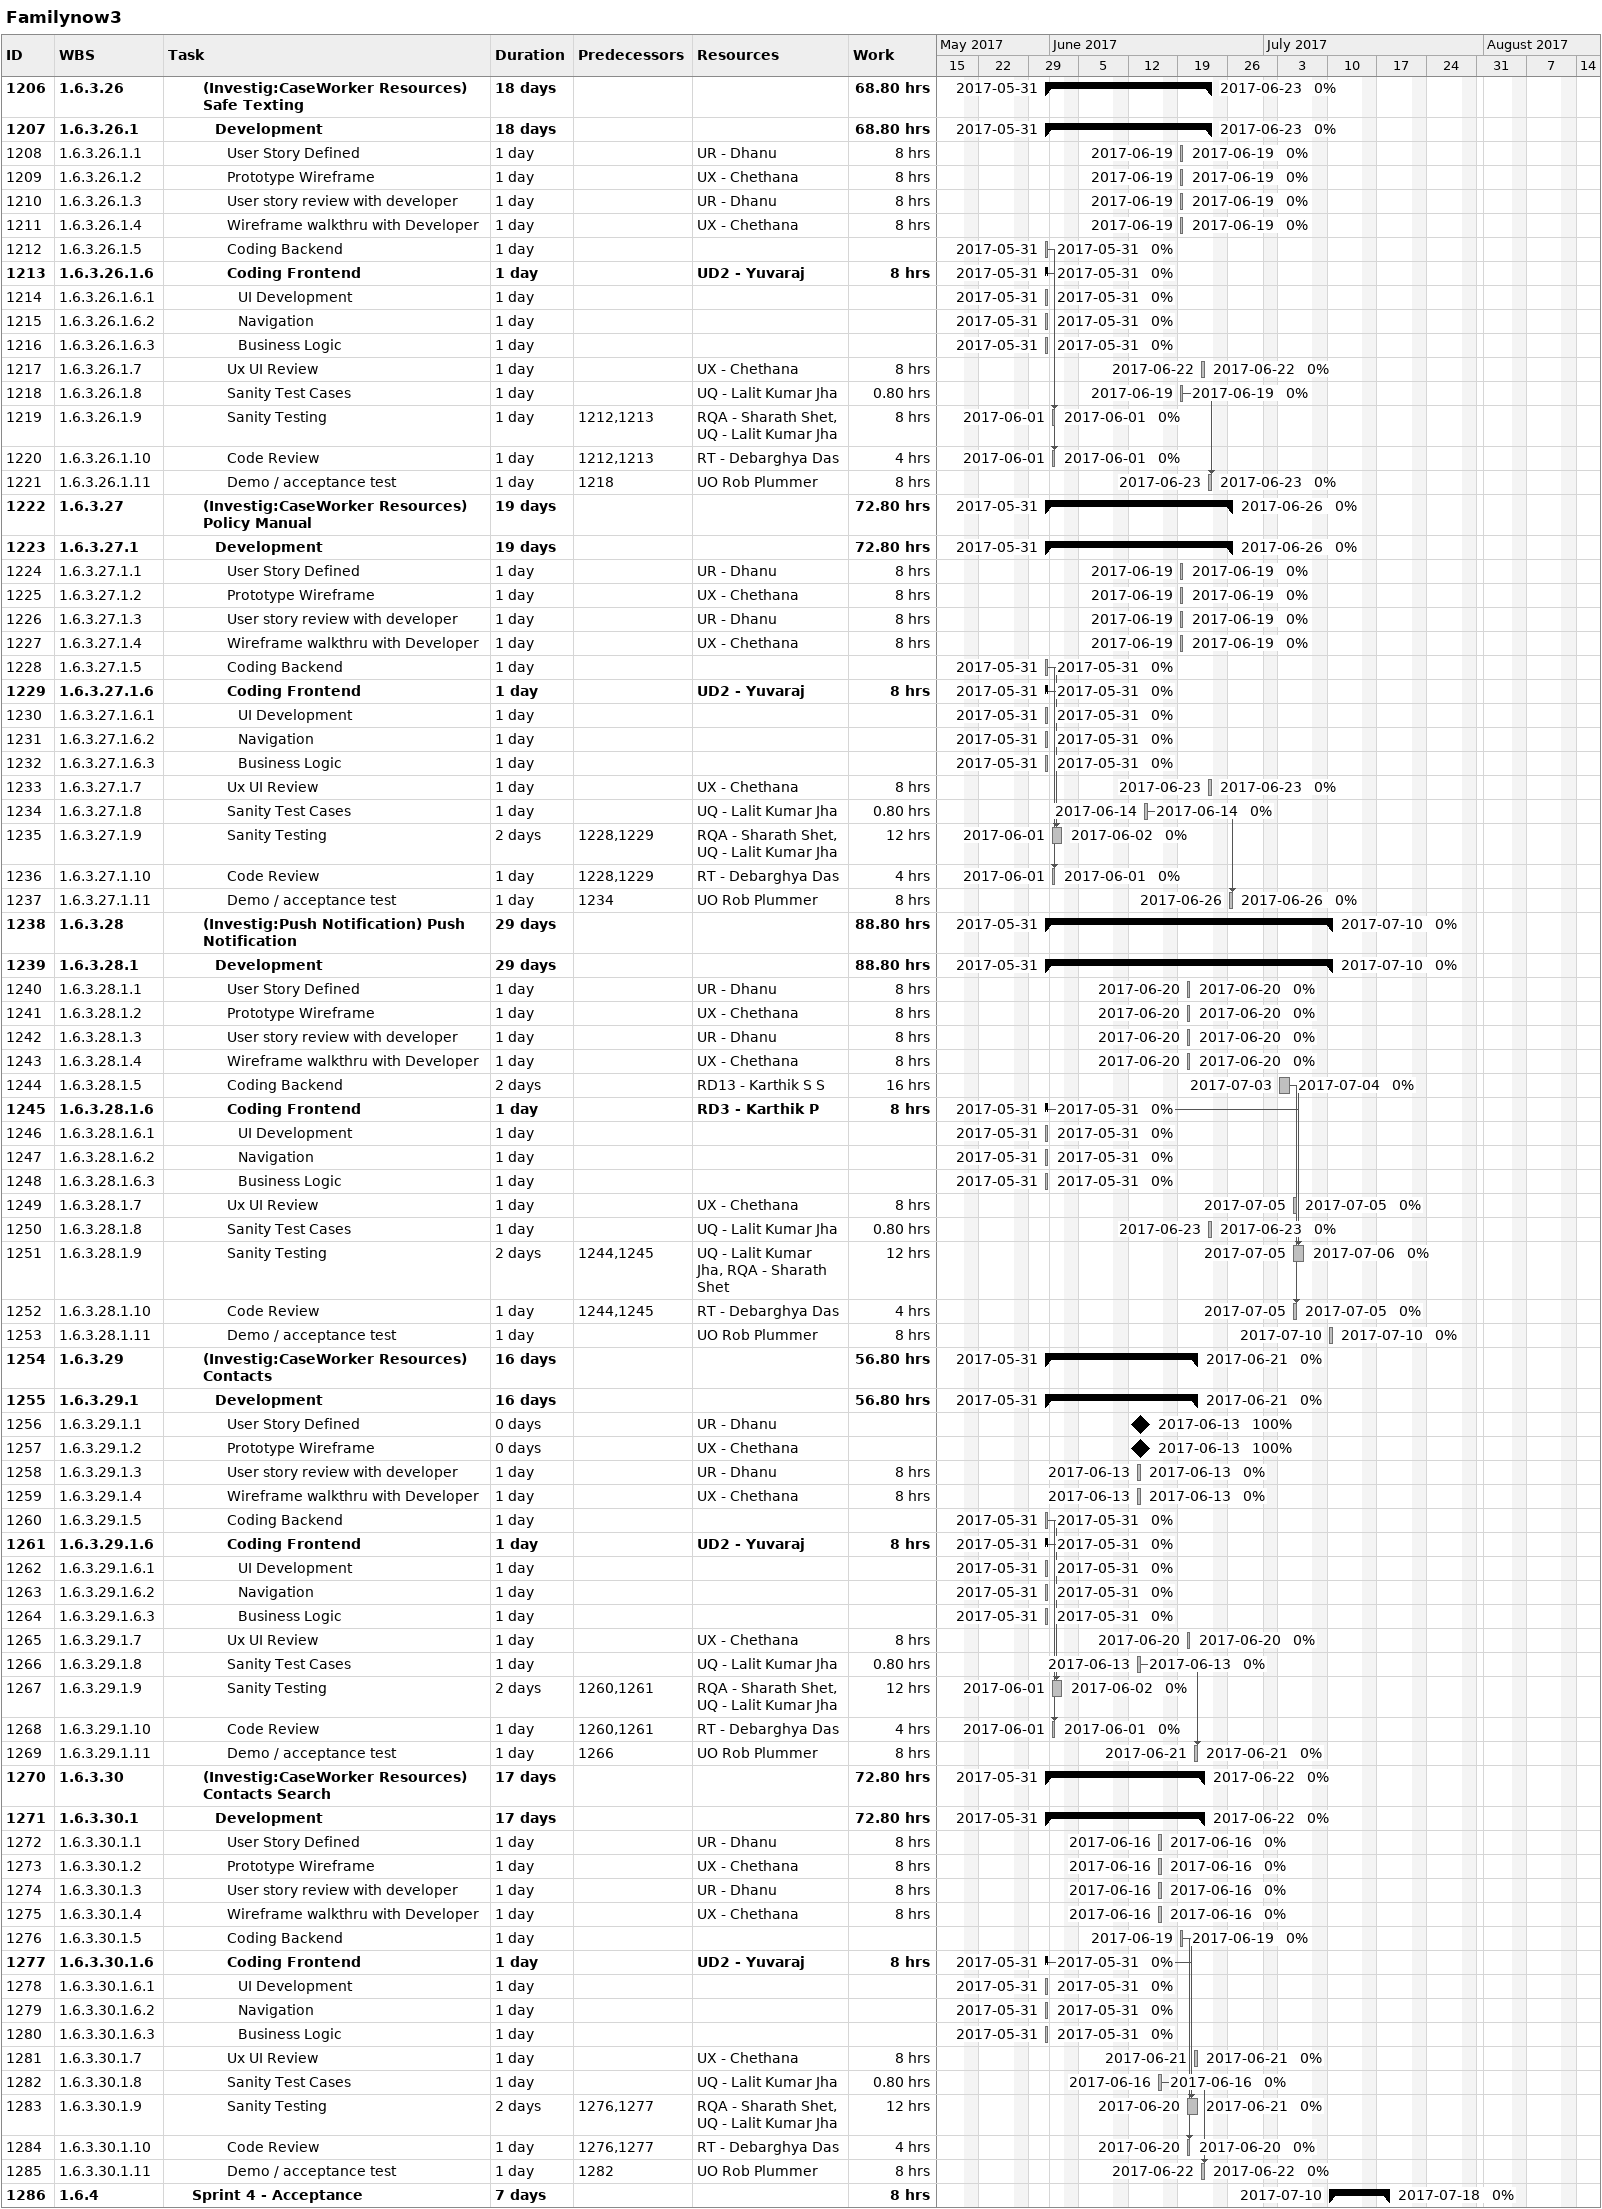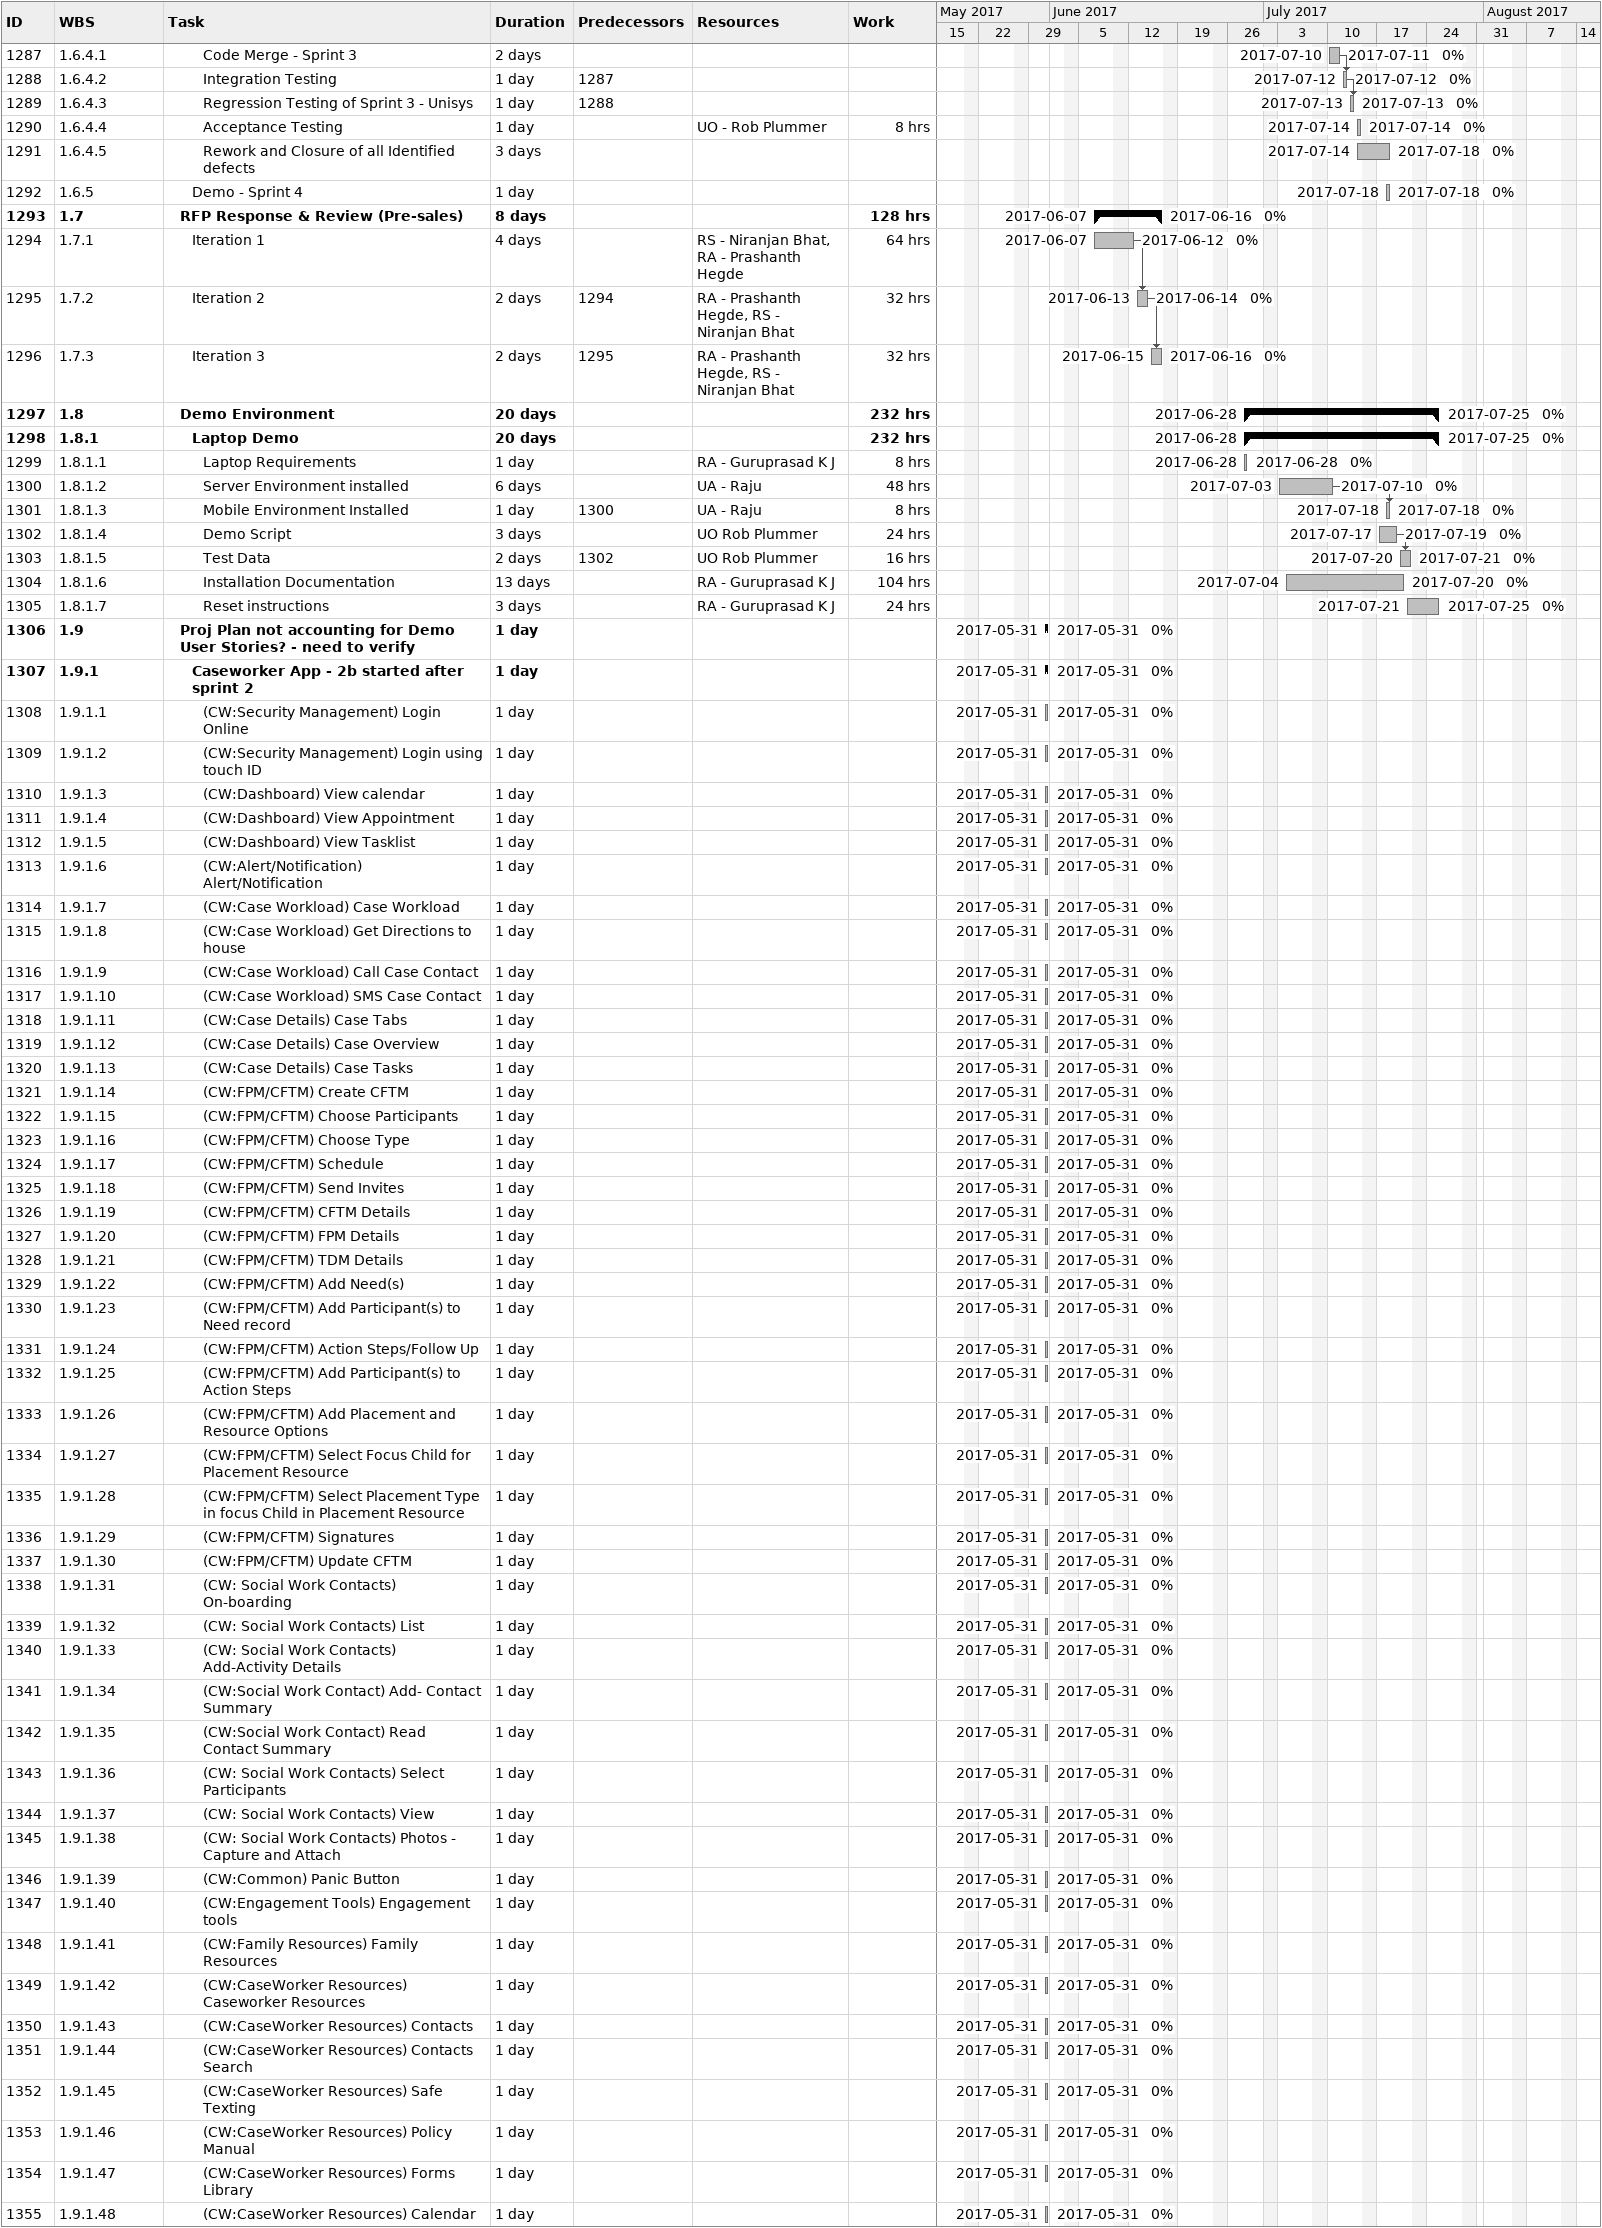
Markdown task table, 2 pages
Familynow3

| ID | WBS | Task | Duration | Start | Finish | Predecessors | Resources | % complete | Work (h) |
|---|---|---|---|---|---|---|---|---|---|
| 1206 | 1.6.3.26 | **(Investig:CaseWorker Resources) Safe Texting** | 18d | 2017-05-31 | 2017-06-23 |  |  | 0 | 68.80 |
| 1207 | 1.6.3.26.1 | **Development** | 18d | 2017-05-31 | 2017-06-23 |  |  | 0 | 68.80 |
| 1208 | 1.6.3.26.1.1 | User Story Defined | 1d | 2017-06-19 | 2017-06-19 |  | UR - Dhanu | 0 | 8 |
| 1209 | 1.6.3.26.1.2 | Prototype Wireframe | 1d | 2017-06-19 | 2017-06-19 |  | UX - Chethana | 0 | 8 |
| 1210 | 1.6.3.26.1.3 | User story review with developer | 1d | 2017-06-19 | 2017-06-19 |  | UR - Dhanu | 0 | 8 |
| 1211 | 1.6.3.26.1.4 | Wireframe walkthru with Developer | 1d | 2017-06-19 | 2017-06-19 |  | UX - Chethana | 0 | 8 |
| 1212 | 1.6.3.26.1.5 | Coding Backend | 1d | 2017-05-31 | 2017-05-31 |  |  | 0 |  |
| 1213 | 1.6.3.26.1.6 | **Coding Frontend** | 1d | 2017-05-31 | 2017-05-31 |  | UD2 - Yuvaraj | 0 | 8 |
| 1214 | 1.6.3.26.1.6.1 | UI Development | 1d | 2017-05-31 | 2017-05-31 |  |  | 0 |  |
| 1215 | 1.6.3.26.1.6.2 | Navigation | 1d | 2017-05-31 | 2017-05-31 |  |  | 0 |  |
| 1216 | 1.6.3.26.1.6.3 | Business Logic | 1d | 2017-05-31 | 2017-05-31 |  |  | 0 |  |
| 1217 | 1.6.3.26.1.7 | Ux UI Review | 1d | 2017-06-22 | 2017-06-22 |  | UX - Chethana | 0 | 8 |
| 1218 | 1.6.3.26.1.8 | Sanity Test Cases | 1d | 2017-06-19 | 2017-06-19 |  | UQ - Lalit Kumar Jha | 0 | 0.80 |
| 1219 | 1.6.3.26.1.9 | Sanity Testing | 1d | 2017-06-01 | 2017-06-01 | 1212, 1213 | RQA - Sharath Shet, UQ - Lalit Kumar Jha | 0 | 8 |
| 1220 | 1.6.3.26.1.10 | Code Review | 1d | 2017-06-01 | 2017-06-01 | 1212, 1213 | RT - Debarghya Das | 0 | 4 |
| 1221 | 1.6.3.26.1.11 | Demo / acceptance test | 1d | 2017-06-23 | 2017-06-23 | 1218 | UO Rob Plummer | 0 | 8 |
| 1222 | 1.6.3.27 | **(Investig:CaseWorker Resources) Policy Manual** | 19d | 2017-05-31 | 2017-06-26 |  |  | 0 | 72.80 |
| 1223 | 1.6.3.27.1 | **Development** | 19d | 2017-05-31 | 2017-06-26 |  |  | 0 | 72.80 |
| 1224 | 1.6.3.27.1.1 | User Story Defined | 1d | 2017-06-19 | 2017-06-19 |  | UR - Dhanu | 0 | 8 |
| 1225 | 1.6.3.27.1.2 | Prototype Wireframe | 1d | 2017-06-19 | 2017-06-19 |  | UX - Chethana | 0 | 8 |
| 1226 | 1.6.3.27.1.3 | User story review with developer | 1d | 2017-06-19 | 2017-06-19 |  | UR - Dhanu | 0 | 8 |
| 1227 | 1.6.3.27.1.4 | Wireframe walkthru with Developer | 1d | 2017-06-19 | 2017-06-19 |  | UX - Chethana | 0 | 8 |
| 1228 | 1.6.3.27.1.5 | Coding Backend | 1d | 2017-05-31 | 2017-05-31 |  |  | 0 |  |
| 1229 | 1.6.3.27.1.6 | **Coding Frontend** | 1d | 2017-05-31 | 2017-05-31 |  | UD2 - Yuvaraj | 0 | 8 |
| 1230 | 1.6.3.27.1.6.1 | UI Development | 1d | 2017-05-31 | 2017-05-31 |  |  | 0 |  |
| 1231 | 1.6.3.27.1.6.2 | Navigation | 1d | 2017-05-31 | 2017-05-31 |  |  | 0 |  |
| 1232 | 1.6.3.27.1.6.3 | Business Logic | 1d | 2017-05-31 | 2017-05-31 |  |  | 0 |  |
| 1233 | 1.6.3.27.1.7 | Ux UI Review | 1d | 2017-06-23 | 2017-06-23 |  | UX - Chethana | 0 | 8 |
| 1234 | 1.6.3.27.1.8 | Sanity Test Cases | 1d | 2017-06-14 | 2017-06-14 |  | UQ - Lalit Kumar Jha | 0 | 0.80 |
| 1235 | 1.6.3.27.1.9 | Sanity Testing | 2d | 2017-06-01 | 2017-06-02 | 1228, 1229 | RQA - Sharath Shet, UQ - Lalit Kumar Jha | 0 | 12 |
| 1236 | 1.6.3.27.1.10 | Code Review | 1d | 2017-06-01 | 2017-06-01 | 1228, 1229 | RT - Debarghya Das | 0 | 4 |
| 1237 | 1.6.3.27.1.11 | Demo / acceptance test | 1d | 2017-06-26 | 2017-06-26 | 1234 | UO Rob Plummer | 0 | 8 |
| 1238 | 1.6.3.28 | **(Investig:Push Notification) Push Notification** | 29d | 2017-05-31 | 2017-07-10 |  |  | 0 | 88.80 |
| 1239 | 1.6.3.28.1 | **Development** | 29d | 2017-05-31 | 2017-07-10 |  |  | 0 | 88.80 |
| 1240 | 1.6.3.28.1.1 | User Story Defined | 1d | 2017-06-20 | 2017-06-20 |  | UR - Dhanu | 0 | 8 |
| 1241 | 1.6.3.28.1.2 | Prototype Wireframe | 1d | 2017-06-20 | 2017-06-20 |  | UX - Chethana | 0 | 8 |
| 1242 | 1.6.3.28.1.3 | User story review with developer | 1d | 2017-06-20 | 2017-06-20 |  | UR - Dhanu | 0 | 8 |
| 1243 | 1.6.3.28.1.4 | Wireframe walkthru with Developer | 1d | 2017-06-20 | 2017-06-20 |  | UX - Chethana | 0 | 8 |
| 1244 | 1.6.3.28.1.5 | Coding Backend | 2d | 2017-07-03 | 2017-07-04 |  | RD13 - Karthik S S | 0 | 16 |
| 1245 | 1.6.3.28.1.6 | **Coding Frontend** | 1d | 2017-05-31 | 2017-05-31 |  | RD3 - Karthik P | 0 | 8 |
| 1246 | 1.6.3.28.1.6.1 | UI Development | 1d | 2017-05-31 | 2017-05-31 |  |  | 0 |  |
| 1247 | 1.6.3.28.1.6.2 | Navigation | 1d | 2017-05-31 | 2017-05-31 |  |  | 0 |  |
| 1248 | 1.6.3.28.1.6.3 | Business Logic | 1d | 2017-05-31 | 2017-05-31 |  |  | 0 |  |
| 1249 | 1.6.3.28.1.7 | Ux UI Review | 1d | 2017-07-05 | 2017-07-05 |  | UX - Chethana | 0 | 8 |
| 1250 | 1.6.3.28.1.8 | Sanity Test Cases | 1d | 2017-06-23 | 2017-06-23 |  | UQ - Lalit Kumar Jha | 0 | 0.80 |
| 1251 | 1.6.3.28.1.9 | Sanity Testing | 2d | 2017-07-05 | 2017-07-06 | 1244, 1245 | UQ - Lalit Kumar Jha, RQA - Sharath Shet | 0 | 12 |
| 1252 | 1.6.3.28.1.10 | Code Review | 1d | 2017-07-05 | 2017-07-05 | 1244, 1245 | RT - Debarghya Das | 0 | 4 |
| 1253 | 1.6.3.28.1.11 | Demo / acceptance test | 1d | 2017-07-10 | 2017-07-10 |  | UO Rob Plummer | 0 | 8 |
| 1254 | 1.6.3.29 | **(Investig:CaseWorker Resources) Contacts** | 16d | 2017-05-31 | 2017-06-21 |  |  | 0 | 56.80 |
| 1255 | 1.6.3.29.1 | **Development** | 16d | 2017-05-31 | 2017-06-21 |  |  | 0 | 56.80 |
| 1256 | 1.6.3.29.1.1 | User Story Defined | 0d | 2017-06-13 | 2017-06-13 |  | UR - Dhanu | 100 |  |
| 1257 | 1.6.3.29.1.2 | Prototype Wireframe | 0d | 2017-06-13 | 2017-06-13 |  | UX - Chethana | 100 |  |
| 1258 | 1.6.3.29.1.3 | User story review with developer | 1d | 2017-06-13 | 2017-06-13 |  | UR - Dhanu | 0 | 8 |
| 1259 | 1.6.3.29.1.4 | Wireframe walkthru with Developer | 1d | 2017-06-13 | 2017-06-13 |  | UX - Chethana | 0 | 8 |
| 1260 | 1.6.3.29.1.5 | Coding Backend | 1d | 2017-05-31 | 2017-05-31 |  |  | 0 |  |
| 1261 | 1.6.3.29.1.6 | **Coding Frontend** | 1d | 2017-05-31 | 2017-05-31 |  | UD2 - Yuvaraj | 0 | 8 |
| 1262 | 1.6.3.29.1.6.1 | UI Development | 1d | 2017-05-31 | 2017-05-31 |  |  | 0 |  |
| 1263 | 1.6.3.29.1.6.2 | Navigation | 1d | 2017-05-31 | 2017-05-31 |  |  | 0 |  |
| 1264 | 1.6.3.29.1.6.3 | Business Logic | 1d | 2017-05-31 | 2017-05-31 |  |  | 0 |  |
| 1265 | 1.6.3.29.1.7 | Ux UI Review | 1d | 2017-06-20 | 2017-06-20 |  | UX - Chethana | 0 | 8 |
| 1266 | 1.6.3.29.1.8 | Sanity Test Cases | 1d | 2017-06-13 | 2017-06-13 |  | UQ - Lalit Kumar Jha | 0 | 0.80 |
| 1267 | 1.6.3.29.1.9 | Sanity Testing | 2d | 2017-06-01 | 2017-06-02 | 1260, 1261 | RQA - Sharath Shet, UQ - Lalit Kumar Jha | 0 | 12 |
| 1268 | 1.6.3.29.1.10 | Code Review | 1d | 2017-06-01 | 2017-06-01 | 1260, 1261 | RT - Debarghya Das | 0 | 4 |
| 1269 | 1.6.3.29.1.11 | Demo / acceptance test | 1d | 2017-06-21 | 2017-06-21 | 1266 | UO Rob Plummer | 0 | 8 |
| 1270 | 1.6.3.30 | **(Investig:CaseWorker Resources) Contacts Search** | 17d | 2017-05-31 | 2017-06-22 |  |  | 0 | 72.80 |
| 1271 | 1.6.3.30.1 | **Development** | 17d | 2017-05-31 | 2017-06-22 |  |  | 0 | 72.80 |
| 1272 | 1.6.3.30.1.1 | User Story Defined | 1d | 2017-06-16 | 2017-06-16 |  | UR - Dhanu | 0 | 8 |
| 1273 | 1.6.3.30.1.2 | Prototype Wireframe | 1d | 2017-06-16 | 2017-06-16 |  | UX - Chethana | 0 | 8 |
| 1274 | 1.6.3.30.1.3 | User story review with developer | 1d | 2017-06-16 | 2017-06-16 |  | UR - Dhanu | 0 | 8 |
| 1275 | 1.6.3.30.1.4 | Wireframe walkthru with Developer | 1d | 2017-06-16 | 2017-06-16 |  | UX - Chethana | 0 | 8 |
| 1276 | 1.6.3.30.1.5 | Coding Backend | 1d | 2017-06-19 | 2017-06-19 |  |  | 0 |  |
| 1277 | 1.6.3.30.1.6 | **Coding Frontend** | 1d | 2017-05-31 | 2017-05-31 |  | UD2 - Yuvaraj | 0 | 8 |
| 1278 | 1.6.3.30.1.6.1 | UI Development | 1d | 2017-05-31 | 2017-05-31 |  |  | 0 |  |
| 1279 | 1.6.3.30.1.6.2 | Navigation | 1d | 2017-05-31 | 2017-05-31 |  |  | 0 |  |
| 1280 | 1.6.3.30.1.6.3 | Business Logic | 1d | 2017-05-31 | 2017-05-31 |  |  | 0 |  |
| 1281 | 1.6.3.30.1.7 | Ux UI Review | 1d | 2017-06-21 | 2017-06-21 |  | UX - Chethana | 0 | 8 |
| 1282 | 1.6.3.30.1.8 | Sanity Test Cases | 1d | 2017-06-16 | 2017-06-16 |  | UQ - Lalit Kumar Jha | 0 | 0.80 |
| 1283 | 1.6.3.30.1.9 | Sanity Testing | 2d | 2017-06-20 | 2017-06-21 | 1276, 1277 | RQA - Sharath Shet, UQ - Lalit Kumar Jha | 0 | 12 |
| 1284 | 1.6.3.30.1.10 | Code Review | 1d | 2017-06-20 | 2017-06-20 | 1276, 1277 | RT - Debarghya Das | 0 | 4 |
| 1285 | 1.6.3.30.1.11 | Demo / acceptance test | 1d | 2017-06-22 | 2017-06-22 | 1282 | UO Rob Plummer | 0 | 8 |
| 1286 | 1.6.4 | **Sprint 4 - Acceptance** | 7d | 2017-07-10 | 2017-07-18 |  |  | 0 | 8 |
| 1287 | 1.6.4.1 | Code Merge - Sprint 3 | 2d | 2017-07-10 | 2017-07-11 |  |  | 0 |  |
| 1288 | 1.6.4.2 | Integration Testing | 1d | 2017-07-12 | 2017-07-12 | 1287 |  | 0 |  |
| 1289 | 1.6.4.3 | Regression Testing of Sprint 3 - Unisys | 1d | 2017-07-13 | 2017-07-13 | 1288 |  | 0 |  |
| 1290 | 1.6.4.4 | Acceptance Testing | 1d | 2017-07-14 | 2017-07-14 |  | UO - Rob Plummer | 0 | 8 |
| 1291 | 1.6.4.5 | Rework and Closure of all Identified defects | 3d | 2017-07-14 | 2017-07-18 |  |  | 0 |  |
| 1292 | 1.6.5 | Demo - Sprint 4 | 1d | 2017-07-18 | 2017-07-18 |  |  | 0 |  |
| 1293 | 1.7 | **RFP Response & Review (Pre-sales)** | 8d | 2017-06-07 | 2017-06-16 |  |  | 0 | 128 |
| 1294 | 1.7.1 | Iteration 1 | 4d | 2017-06-07 | 2017-06-12 |  | RS - Niranjan Bhat, RA - Prashanth Hegde | 0 | 64 |
| 1295 | 1.7.2 | Iteration 2 | 2d | 2017-06-13 | 2017-06-14 | 1294 | RA - Prashanth Hegde, RS - Niranjan Bhat | 0 | 32 |
| 1296 | 1.7.3 | Iteration 3 | 2d | 2017-06-15 | 2017-06-16 | 1295 | RA - Prashanth Hegde, RS - Niranjan Bhat | 0 | 32 |
| 1297 | 1.8 | **Demo Environment** | 20d | 2017-06-28 | 2017-07-25 |  |  | 0 | 232 |
| 1298 | 1.8.1 | **Laptop Demo** | 20d | 2017-06-28 | 2017-07-25 |  |  | 0 | 232 |
| 1299 | 1.8.1.1 | Laptop Requirements | 1d | 2017-06-28 | 2017-06-28 |  | RA - Guruprasad K J | 0 | 8 |
| 1300 | 1.8.1.2 | Server Environment installed | 6d | 2017-07-03 | 2017-07-10 |  | UA - Raju | 0 | 48 |
| 1301 | 1.8.1.3 | Mobile Environment Installed | 1d | 2017-07-18 | 2017-07-18 | 1300 | UA - Raju | 0 | 8 |
| 1302 | 1.8.1.4 | Demo Script | 3d | 2017-07-17 | 2017-07-19 |  | UO Rob Plummer | 0 | 24 |
| 1303 | 1.8.1.5 | Test Data | 2d | 2017-07-20 | 2017-07-21 | 1302 | UO Rob Plummer | 0 | 16 |
| 1304 | 1.8.1.6 | Installation Documentation | 13d | 2017-07-04 | 2017-07-20 |  | RA - Guruprasad K J | 0 | 104 |
| 1305 | 1.8.1.7 | Reset instructions | 3d | 2017-07-21 | 2017-07-25 |  | RA - Guruprasad K J | 0 | 24 |
| 1306 | 1.9 | **Proj Plan not accounting for Demo User Stories? - need to verify** | 1d | 2017-05-31 | 2017-05-31 |  |  | 0 |  |
| 1307 | 1.9.1 | **Caseworker App - 2b started after sprint 2** | 1d | 2017-05-31 | 2017-05-31 |  |  | 0 |  |
| 1308 | 1.9.1.1 | (CW:Security Management) Login Online | 1d | 2017-05-31 | 2017-05-31 |  |  | 0 |  |
| 1309 | 1.9.1.2 | (CW:Security Management) Login using touch ID | 1d | 2017-05-31 | 2017-05-31 |  |  | 0 |  |
| 1310 | 1.9.1.3 | (CW:Dashboard) View calendar | 1d | 2017-05-31 | 2017-05-31 |  |  | 0 |  |
| 1311 | 1.9.1.4 | (CW:Dashboard) View Appointment | 1d | 2017-05-31 | 2017-05-31 |  |  | 0 |  |
| 1312 | 1.9.1.5 | (CW:Dashboard) View Tasklist | 1d | 2017-05-31 | 2017-05-31 |  |  | 0 |  |
| 1313 | 1.9.1.6 | (CW:Alert/Notification) Alert/Notification | 1d | 2017-05-31 | 2017-05-31 |  |  | 0 |  |
| 1314 | 1.9.1.7 | (CW:Case Workload) Case Workload | 1d | 2017-05-31 | 2017-05-31 |  |  | 0 |  |
| 1315 | 1.9.1.8 | (CW:Case Workload) Get Directions to house | 1d | 2017-05-31 | 2017-05-31 |  |  | 0 |  |
| 1316 | 1.9.1.9 | (CW:Case Workload) Call Case Contact | 1d | 2017-05-31 | 2017-05-31 |  |  | 0 |  |
| 1317 | 1.9.1.10 | (CW:Case Workload) SMS Case Contact | 1d | 2017-05-31 | 2017-05-31 |  |  | 0 |  |
| 1318 | 1.9.1.11 | (CW:Case Details) Case Tabs | 1d | 2017-05-31 | 2017-05-31 |  |  | 0 |  |
| 1319 | 1.9.1.12 | (CW:Case Details) Case Overview | 1d | 2017-05-31 | 2017-05-31 |  |  | 0 |  |
| 1320 | 1.9.1.13 | (CW:Case Details) Case Tasks | 1d | 2017-05-31 | 2017-05-31 |  |  | 0 |  |
| 1321 | 1.9.1.14 | (CW:FPM/CFTM) Create CFTM | 1d | 2017-05-31 | 2017-05-31 |  |  | 0 |  |
| 1322 | 1.9.1.15 | (CW:FPM/CFTM) Choose Participants | 1d | 2017-05-31 | 2017-05-31 |  |  | 0 |  |
| 1323 | 1.9.1.16 | (CW:FPM/CFTM) Choose Type | 1d | 2017-05-31 | 2017-05-31 |  |  | 0 |  |
| 1324 | 1.9.1.17 | (CW:FPM/CFTM) Schedule | 1d | 2017-05-31 | 2017-05-31 |  |  | 0 |  |
| 1325 | 1.9.1.18 | (CW:FPM/CFTM) Send Invites | 1d | 2017-05-31 | 2017-05-31 |  |  | 0 |  |
| 1326 | 1.9.1.19 | (CW:FPM/CFTM) CFTM Details | 1d | 2017-05-31 | 2017-05-31 |  |  | 0 |  |
| 1327 | 1.9.1.20 | (CW:FPM/CFTM) FPM Details | 1d | 2017-05-31 | 2017-05-31 |  |  | 0 |  |
| 1328 | 1.9.1.21 | (CW:FPM/CFTM) TDM Details | 1d | 2017-05-31 | 2017-05-31 |  |  | 0 |  |
| 1329 | 1.9.1.22 | (CW:FPM/CFTM) Add Need(s) | 1d | 2017-05-31 | 2017-05-31 |  |  | 0 |  |
| 1330 | 1.9.1.23 | (CW:FPM/CFTM) Add Participant(s) to Need record | 1d | 2017-05-31 | 2017-05-31 |  |  | 0 |  |
| 1331 | 1.9.1.24 | (CW:FPM/CFTM) Action Steps/Follow Up | 1d | 2017-05-31 | 2017-05-31 |  |  | 0 |  |
| 1332 | 1.9.1.25 | (CW:FPM/CFTM) Add Participant(s) to Action Steps | 1d | 2017-05-31 | 2017-05-31 |  |  | 0 |  |
| 1333 | 1.9.1.26 | (CW:FPM/CFTM) Add Placement and Resource Options | 1d | 2017-05-31 | 2017-05-31 |  |  | 0 |  |
| 1334 | 1.9.1.27 | (CW:FPM/CFTM) Select Focus Child for Placement Resource | 1d | 2017-05-31 | 2017-05-31 |  |  | 0 |  |
| 1335 | 1.9.1.28 | (CW:FPM/CFTM) Select Placement Type in focus Child in Placement Resource | 1d | 2017-05-31 | 2017-05-31 |  |  | 0 |  |
| 1336 | 1.9.1.29 | (CW:FPM/CFTM) Signatures | 1d | 2017-05-31 | 2017-05-31 |  |  | 0 |  |
| 1337 | 1.9.1.30 | (CW:FPM/CFTM) Update CFTM | 1d | 2017-05-31 | 2017-05-31 |  |  | 0 |  |
| 1338 | 1.9.1.31 | (CW: Social Work Contacts) On-boarding | 1d | 2017-05-31 | 2017-05-31 |  |  | 0 |  |
| 1339 | 1.9.1.32 | (CW: Social Work Contacts) List | 1d | 2017-05-31 | 2017-05-31 |  |  | 0 |  |
| 1340 | 1.9.1.33 | (CW: Social Work Contacts) Add-Activity Details | 1d | 2017-05-31 | 2017-05-31 |  |  | 0 |  |
| 1341 | 1.9.1.34 | (CW:Social Work Contact) Add- Contact Summary | 1d | 2017-05-31 | 2017-05-31 |  |  | 0 |  |
| 1342 | 1.9.1.35 | (CW:Social Work Contact) Read Contact Summary | 1d | 2017-05-31 | 2017-05-31 |  |  | 0 |  |
| 1343 | 1.9.1.36 | (CW: Social Work Contacts) Select Participants | 1d | 2017-05-31 | 2017-05-31 |  |  | 0 |  |
| 1344 | 1.9.1.37 | (CW: Social Work Contacts) View | 1d | 2017-05-31 | 2017-05-31 |  |  | 0 |  |
| 1345 | 1.9.1.38 | (CW: Social Work Contacts) Photos - Capture and Attach | 1d | 2017-05-31 | 2017-05-31 |  |  | 0 |  |
| 1346 | 1.9.1.39 | (CW:Common) Panic Button | 1d | 2017-05-31 | 2017-05-31 |  |  | 0 |  |
| 1347 | 1.9.1.40 | (CW:Engagement Tools) Engagement tools | 1d | 2017-05-31 | 2017-05-31 |  |  | 0 |  |
| 1348 | 1.9.1.41 | (CW:Family Resources) Family Resources | 1d | 2017-05-31 | 2017-05-31 |  |  | 0 |  |
| 1349 | 1.9.1.42 | (CW:CaseWorker Resources) Caseworker Resources | 1d | 2017-05-31 | 2017-05-31 |  |  | 0 |  |
| 1350 | 1.9.1.43 | (CW:CaseWorker Resources) Contacts | 1d | 2017-05-31 | 2017-05-31 |  |  | 0 |  |
| 1351 | 1.9.1.44 | (CW:CaseWorker Resources) Contacts Search | 1d | 2017-05-31 | 2017-05-31 |  |  | 0 |  |
| 1352 | 1.9.1.45 | (CW:CaseWorker Resources) Safe Texting | 1d | 2017-05-31 | 2017-05-31 |  |  | 0 |  |
| 1353 | 1.9.1.46 | (CW:CaseWorker Resources) Policy Manual | 1d | 2017-05-31 | 2017-05-31 |  |  | 0 |  |
| 1354 | 1.9.1.47 | (CW:CaseWorker Resources) Forms Library | 1d | 2017-05-31 | 2017-05-31 |  |  | 0 |  |
| 1355 | 1.9.1.48 | (CW:CaseWorker Resources) Calendar | 1d | 2017-05-31 | 2017-05-31 |  |  | 0 |  |
